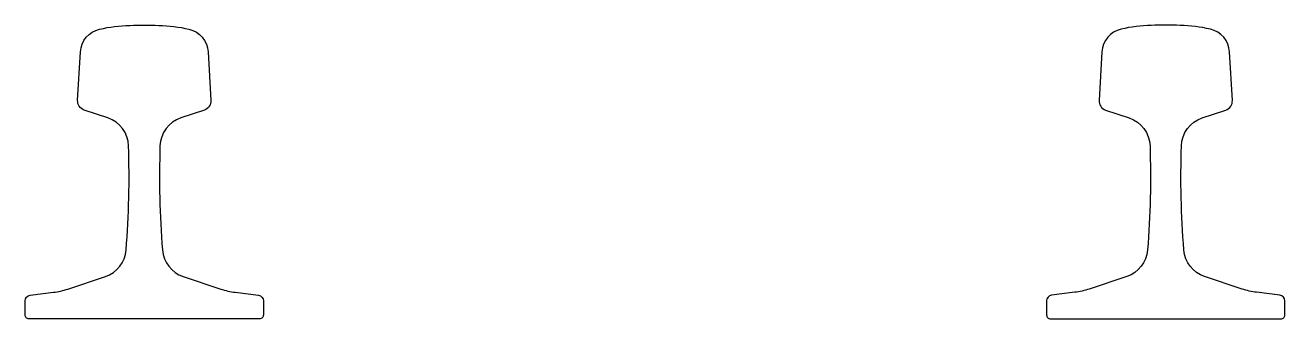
# Model space of a CAD drawing. Header units: metres. Extents: x -0.331 to 0.331, y -0.172 to -0.018.
import ezdxf

# ---------------------------------------------------------------- set-up
doc = ezdxf.new("R2010")
doc.units = ezdxf.units.M
doc.layers.add('3D_RustenSkinne_XS_ColBrownS', color=37, linetype='Continuous')

msp = doc.modelspace()

# ---------------------------------------------------------------- linework, layer by layer
at = {"layer": '3D_RustenSkinne_XS_ColBrownS'}
for points in [[(-0.27563, -0.0181, -0.006362), (-0.268, -0.018, -0.006362), (-0.26037, -0.0181, -0.049837), (-0.24458, -0.02008, -0.333637), (-0.2345, -0.032), (-0.23302, -0.05744, -0.338931), (-0.23643, -0.06248), (-0.24882, -0.06661, 0.314206), (-0.25976, -0.08129, 0.02732), (-0.25848, -0.13587, 0.301433), (-0.24759, -0.1498), (-0.22787, -0.15638, 0.048639), (-0.2203, -0.1581), (-0.20812, -0.15966, -0.377387), (-0.2055, -0.16264), (-0.2055, -0.17, -0.414214), (-0.2075, -0.172), (-0.268, -0.172), (-0.3285, -0.172, -0.414214), (-0.3305, -0.17), (-0.3305, -0.16264, -0.377387), (-0.32788, -0.15966), (-0.3157, -0.1581, 0.048639), (-0.30813, -0.15638), (-0.28841, -0.1498, 0.301433), (-0.27752, -0.13587, 0.02732), (-0.27624, -0.08129, 0.314206), (-0.28718, -0.06661), (-0.29957, -0.06248, -0.338931), (-0.30298, -0.05744), (-0.3015, -0.032, -0.333637), (-0.29142, -0.02008, -0.049837), (-0.27563, -0.0181)], [(0.27563, -0.0181, 0.006362), (0.268, -0.018, 0.006362), (0.26037, -0.0181, 0.049837), (0.24458, -0.02008, 0.333637), (0.2345, -0.032), (0.23302, -0.05744, 0.338931), (0.23643, -0.06248), (0.24882, -0.06661, -0.314206), (0.25976, -0.08129, -0.02732), (0.25848, -0.13587, -0.301433), (0.24759, -0.1498), (0.22787, -0.15638, -0.048639), (0.2203, -0.1581), (0.20812, -0.15966, 0.377387), (0.2055, -0.16264), (0.2055, -0.17, 0.414214), (0.2075, -0.172), (0.268, -0.172), (0.3285, -0.172, 0.414214), (0.3305, -0.17), (0.3305, -0.16264, 0.377387), (0.32788, -0.15966), (0.3157, -0.1581, -0.048639), (0.30813, -0.15638), (0.28841, -0.1498, -0.301433), (0.27752, -0.13587, -0.02732), (0.27624, -0.08129, -0.314206), (0.28718, -0.06661), (0.29957, -0.06248, 0.338931), (0.30298, -0.05744), (0.3015, -0.032, 0.333637), (0.29142, -0.02008, 0.049837), (0.27563, -0.0181)]]:
    msp.add_lwpolyline(points, format="xyb", dxfattribs=at)

doc.saveas('drawing.dxf')
